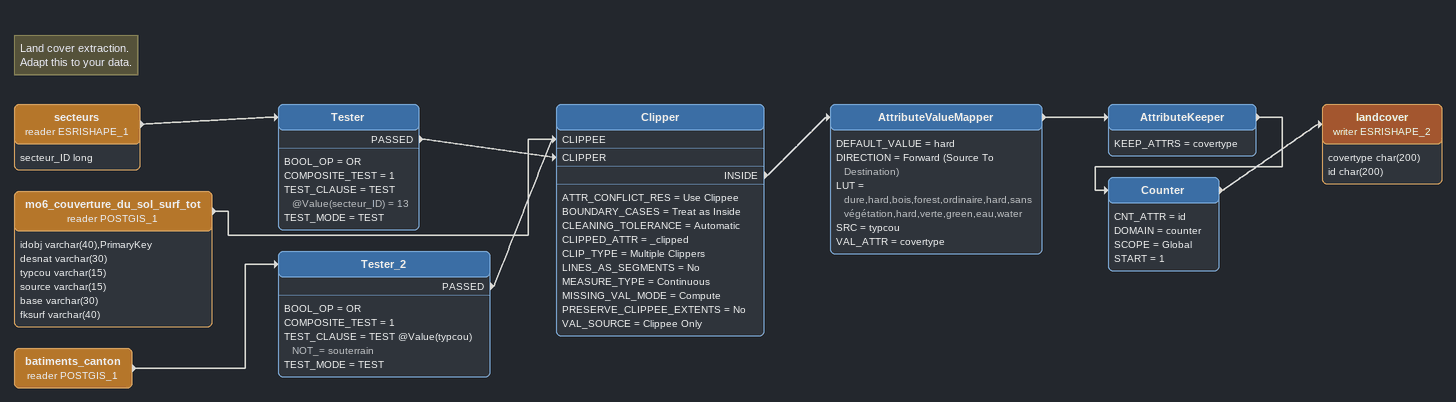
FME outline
Note: Land cover extraction. / Adapt this to your data.
secteurs (reader ESRISHAPE_1)
    attributes: secteur_ID long
    -> Tester
Tester
    BOOL_OP = OR
    COMPOSITE_TEST = 1
    TEST_CLAUSE = TEST @Value(secteur_ID) = 13
    TEST_MODE = TEST
    PASSED -> Clipper [CLIPPER]
mo6_couverture_du_sol_surf_tot (reader POSTGIS_1)
    attributes: idobj varchar(40),PrimaryKey, desnat varchar(30), typcou varchar(15), source varchar(15), base varchar(30), fksurf varchar(40)
    -> Clipper [CLIPPEE]
batiments_canton (reader POSTGIS_1)
    -> Tester_2
Tester_2
    BOOL_OP = OR
    COMPOSITE_TEST = 1
    TEST_CLAUSE = TEST @Value(typcou) NOT_= souterrain
    TEST_MODE = TEST
    PASSED -> Clipper [CLIPPEE]
Clipper
    ATTR_CONFLICT_RES = Use Clippee
    BOUNDARY_CASES = Treat as Inside
    CLEANING_TOLERANCE = Automatic
    CLIPPED_ATTR = _clipped
    CLIP_TYPE = Multiple Clippers
    LINES_AS_SEGMENTS = No
    MEASURE_TYPE = Continuous
    MISSING_VAL_MODE = Compute
    PRESERVE_CLIPPEE_EXTENTS = No
    VAL_SOURCE = Clippee Only
    INSIDE -> AttributeValueMapper
AttributeValueMapper
    DEFAULT_VALUE = hard
    DIRECTION = Forward (Source To Destination)
    LUT = dure,hard,bois,forest,ordinaire,hard,sans végétation,hard,verte,green,eau,water
    SRC = typcou
    VAL_ATTR = covertype
    -> AttributeKeeper
AttributeKeeper
    KEEP_ATTRS = covertype
    -> Counter
Counter
    CNT_ATTR = id
    DOMAIN = counter
    SCOPE = Global
    START = 1
    -> landcover (writer ESRISHAPE_2)
landcover (writer ESRISHAPE_2)
    attributes: covertype char(200), id char(200)
